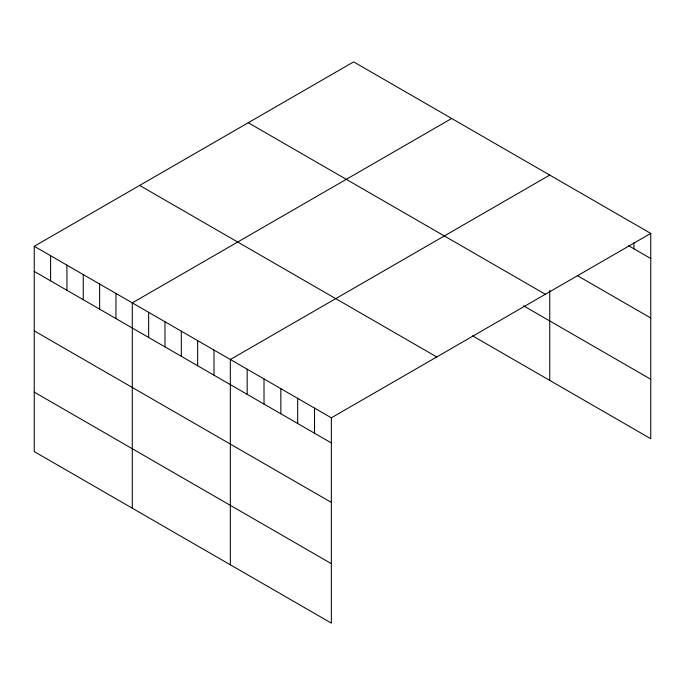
<?xml version="1.0" encoding="UTF-8"?>
<svg xmlns="http://www.w3.org/2000/svg" width="685" height="685" viewBox="0 0 685 685"><rect width="100%" height="100%" fill="white"/><g stroke="black" fill="none" stroke-linecap="round" stroke-linejoin="round"><path stroke-width="1.03" d="M34.25 246.283L331.352 417.816L331.352 623.119L34.25 451.595L34.25 246.283L353.648 61.881L650.75 233.405L650.75 438.717L472.573 335.847M451.689 118.488L132.291 302.89L132.291 508.193M549.738 175.086L230.34 359.497L230.34 564.8M331.352 417.816L650.75 233.405M628.599 245.744L650.75 258.536M577.207 275.533L650.75 317.994M248.244 122.735L545.346 294.259M523.409 305.741L650.75 379.259M139.654 185.429L436.756 356.962M34.25 271.414L331.352 442.938M34.25 330.872L331.352 502.396M34.25 392.128L331.352 563.661M633.916 242.533L633.916 248.818M549.738 290.303L549.738 380.398M314.518 408.089L314.518 433.22M297.675 398.37L297.675 423.501M280.841 388.652L280.841 413.783M264.008 378.933L264.008 404.064M247.174 369.215L247.174 394.337M213.994 350.061L213.994 375.183M197.657 340.625L197.657 365.756M181.311 331.189L181.311 356.32M164.974 321.753L164.974 346.884M148.636 312.326L148.636 337.448M115.953 293.454L115.953 318.585M99.616 284.018L99.616 309.149M83.27 274.582L83.27 299.713M66.933 265.155L66.933 290.277M50.587 255.719L50.587 280.841"/></g></svg>
